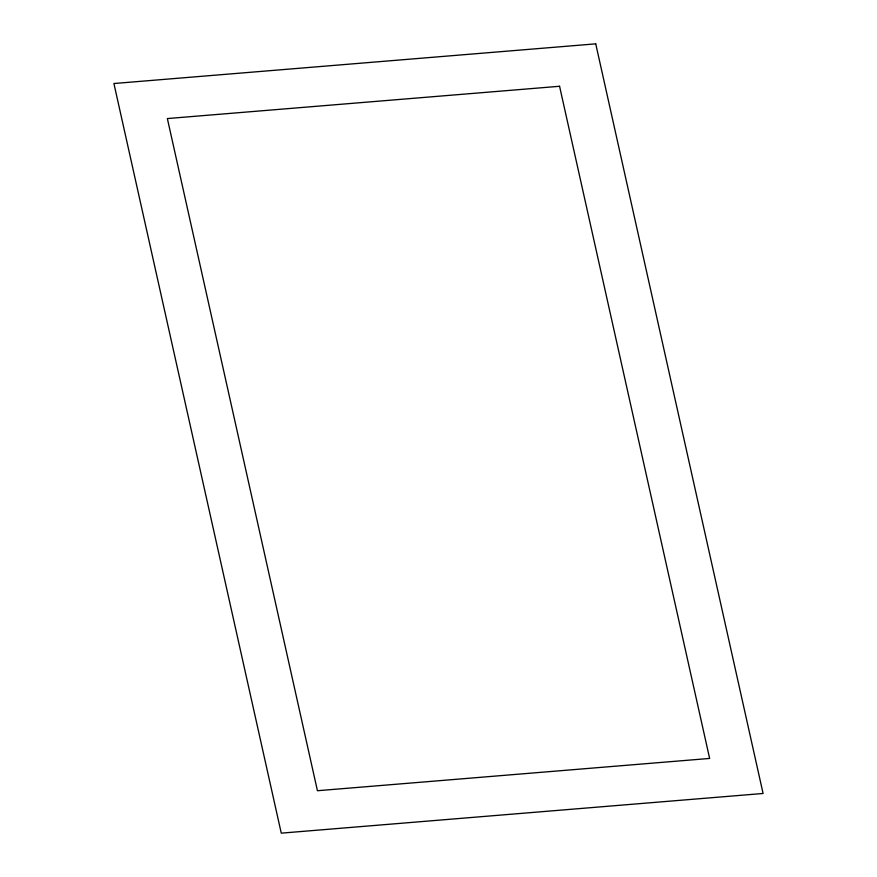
<?xml version="1.0" encoding="UTF-8"?>
<svg xmlns="http://www.w3.org/2000/svg" width="877" height="877" viewBox="0 0 877 877"><rect width="100%" height="100%" fill="white"/><g stroke="black" fill="none" stroke-linecap="round" stroke-linejoin="round"><path stroke-width="1.32" d="M595.735 43.85L113.911 83.523L281.265 833.15L763.089 793.477L595.735 43.85M559.57 86.275L167.364 118.559L317.43 790.725L709.636 758.441L559.57 86.275"/></g></svg>
